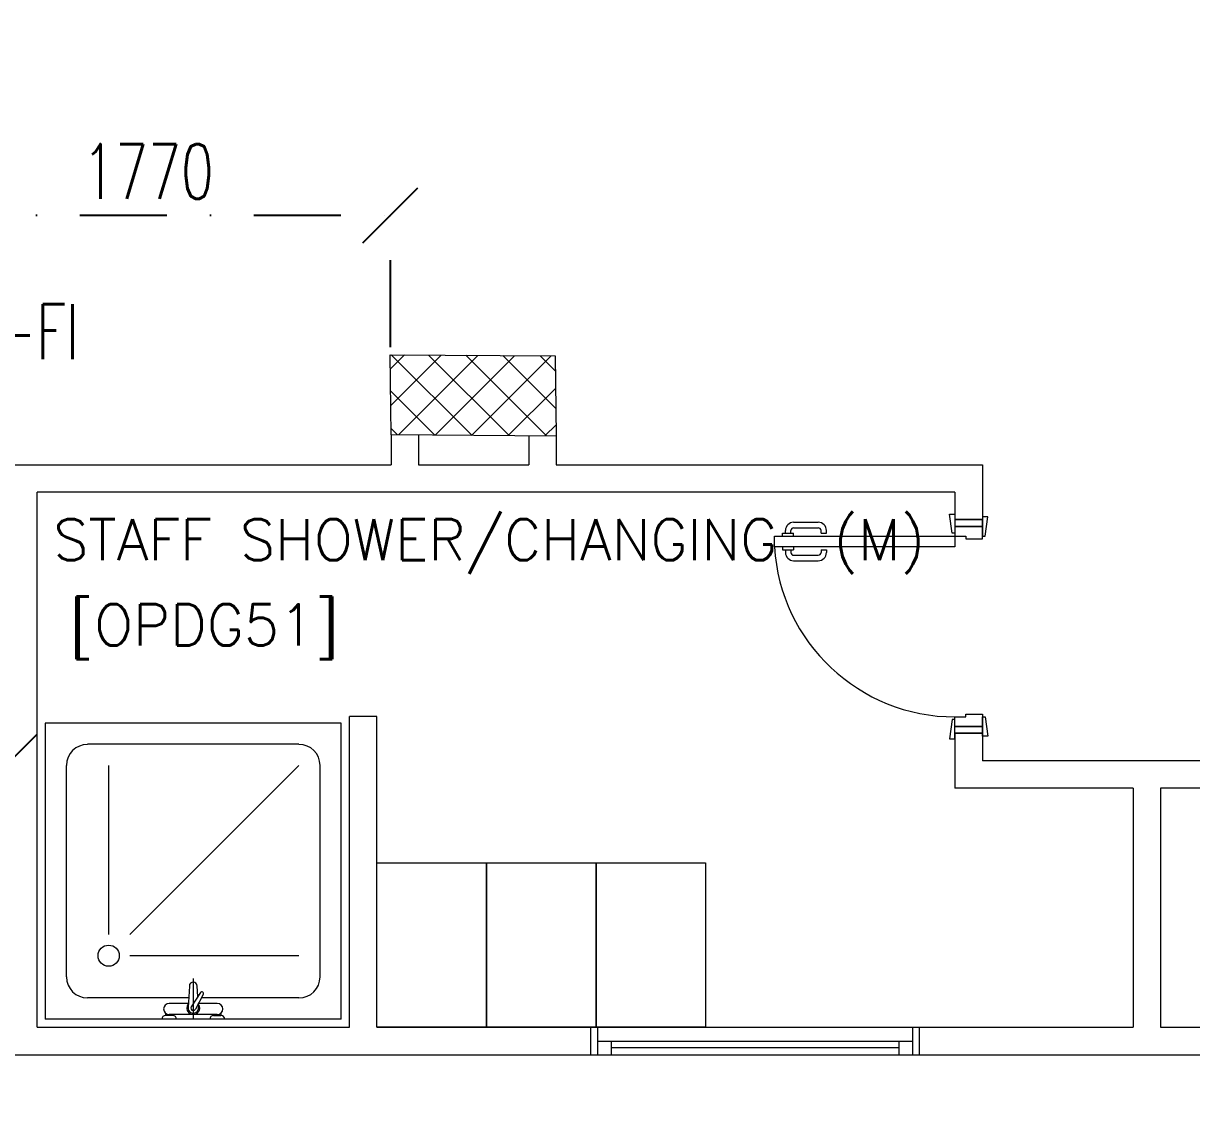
# Model space of a CAD drawing. Header units: inches. Extents: x -12418 to 57169, y -29325 to 19878.
# Drawn here: x 25478 to 29742, y -1177 to 2817 of the extents above; entities that cross this region are included whole.
import ezdxf

# ---------------------------------------------------------------- set-up
doc = ezdxf.new("R2010")
doc.units = ezdxf.units.IN
doc.header["$LTSCALE"] = 25
doc.header["$MEASUREMENT"] = 0
doc.linetypes.add('DASHDOT', pattern=[25.4, 12.7, -6.35, 0, -6.35])
doc.layers.get('0').update_dxf_attribs({"color": 8})
doc.layers.get('Defpoints').update_dxf_attribs({"color": 8})
for name, color, linetype, lineweight in [('00-Ground Floor$0$72_EGR_BASE_TEXT', 252, 'Continuous', 5), ('00-Ground Floor$0$Aluminum', 251, 'Continuous', 5), ('00-Ground Floor$0$C-HYDR-CTCH', 251, 'Continuous', 5), ('00-Ground Floor$0$Hatch', 254, 'Continuous', 5), ('00-Ground Floor$0$LOADING', 253, 'Continuous', 5), ('00-Ground Floor$0$SANIT', 250, 'Continuous', 5), ('00-Ground Floor$0$Walls', 251, 'Continuous', 5), ('00-Ground Floor$0$Wooden Joinery', 251, 'Continuous', 5), ('E-LITE-CLNG-CNDT', 6, 'DASHDOT', 35), ('T-DATA-DEVC-TYPE', 2, 'Continuous', 25), ('T-DATA-DIM', 251, 'DASHDOT', 25), ('T-DATA-DIM @ 100', 251, 'DASHDOT', 25), ('T-DATA-WALL @ 100', 33, 'Continuous', 35)]:
    doc.layers.add(name, color=color, linetype=linetype, lineweight=lineweight)
doc.styles.add('00-Ground Floor$0$SIMPLEX', font='SIMPLEX.shx', dxfattribs={"height": 150})
doc.styles.add('DC_Simplex', font='SIMPLEX.shx', dxfattribs={"width": 0.7})
doc.dimstyles.new('DevCad-MM', dxfattribs={"dimscale": 0.01, "dimtxt": 2, "dimasz": 2, "dimexe": 1, "dimexo": 1, "dimgap": 0.6, "dimtad": 1, "dimdec": 0, "dimrnd": 10, "dimzin": 1, "dimdsep": 46, "dimtxsty": 'DC_Simplex', "dimblk1": 'OBLIQUE', "dimblk2": 'OBLIQUE', "dimsah": 1, "dimcen": 3, "dimclrd": 256, "dimclre": 256, "dimclrt": 45, "dimadec": 0, "dimazin": 0, "dimtfac": 1, "dimtdec": 0, "dimtix": 1, "dimtmove": 2, "dimatfit": 2, "dimldrblk": 'OBLIQUE', "dimfxl": 1, "dimtolj": 1, "dimtzin": 0, "dimarcsym": 0})

# ---------------------------------------------------------------- blocks, each defined once
blk = doc.blocks.new('00-Ground Floor$0$A$C72370EFE')
at = {"layer": '00-Ground Floor$0$Wooden Joinery'}
for p, q in [((-0.01, -0.04), (-0.02, -0.04)), ((-0.01, -0.03), (-0.01, -0.07)), ((0, -0.03), (-0.01, -0.03)), ((0.04, -0.03), (0.05, -0.03)), ((0.05, -0.03), (0.05, -0.07)), ((0.05, -0.04), (0.06, -0.04)), ((-0.05, -0.07), (-0.05, -0.16)), ((-0.03, -0.07), (-0.03, -0.16)), ((-0.01, -0.06), (-0.02, -0.06)), ((0, -0.07), (-0.01, -0.07)), ((0.04, -0.07), (0.05, -0.07)), ((0.05, -0.06), (0.06, -0.06)), ((0.07, -0.07), (0.07, -0.16)), ((0.09, -0.07), (0.09, -0.16)), ((-0.01, -0.17), (-0.02, -0.17)), ((-0.01, -0.17), (-0.01, -0.19)), ((0.05, -0.17), (0.06, -0.17)), ((0.05, -0.17), (0.05, -0.19)), ((-0.01, -0.19), (-0.02, -0.19)), ((0.05, -0.19), (0.06, -0.19))]:
    blk.add_line(p, q, dxfattribs=at)
for centre, radius, start, end in [((-0.02, -0.07), 0.03, 90, 180), ((0.06, -0.07), 0.03, 0, 90), ((-0.02, -0.07), 0.01, 90, 180), ((0.06, -0.07), 0.01, 0, 90), ((-0.02, -0.16), 0.03, 180, 270), ((-0.02, -0.16), 0.01, 180, 270), ((0.06, -0.16), 0.01, 270, 0), ((0.06, -0.16), 0.03, 270, 0)]:
    blk.add_arc(centre, radius, start, end, dxfattribs=at)
blk = doc.blocks.new('00-Ground Floor$0$A$C268A7CF0')
at = {"layer": '00-Ground Floor$0$Wooden Joinery'}
for points in [[(80, 758.8), (80, 768.8), (10, 778.8), (10, 758.8)], [(740, 758.8), (740, 768.8), (810, 778.8), (810, 758.8)], [(70, 658.8), (70, 648.8), (0, 638.8), (0, 658.8)], [(120, 658.8), (120, 0), (80, 0), (80, 658.8)], [(750, 658.8), (750, 648.8), (820, 638.8), (820, 658.8)]]:
    blk.add_lwpolyline(points, close=True, dxfattribs=at)
for points in [[(45, 658.8), (45, 758.8), (20, 758.8), (20, 658.8), (45, 658.8)], [(45, 658.8), (80, 658.8), (80, 698.8), (90, 698.8), (90, 758.8), (45, 758.8), (45, 658.8)], [(775, 658.8), (740, 658.8), (740, 698.8), (730, 698.8), (730, 758.8), (775, 758.8), (775, 658.8)], [(775, 658.8), (775, 758.8), (800, 758.8), (800, 658.8), (775, 658.8)]]:
    blk.add_lwpolyline(points, dxfattribs=at)
blk.add_arc((80, 658.8), 660, 273.4748, 0, dxfattribs=at)
at = {"layer": '00-Ground Floor$0$Wooden Joinery', "xscale": 999.9999999998854, "yscale": 999.9999999998854, "zscale": 999.9999999998854, "rotation": 180}
blk.add_blockref('00-Ground Floor$0$A$C72370EFE', (120, 0), dxfattribs=at)
blk = doc.blocks.new('00-Ground Floor$0$SHOWER TRAY 80x80')
at = {"layer": '00-Ground Floor$0$SANIT'}
for p, q in [((0, 0), (0, 0.8)), ((0.8, 0.8), (0, 0.8)), ((0.8, 0), (0.8, 0.8)), ((0.1143, 0.7429), (0.6857, 0.7429)), ((0.0571, 0.4124), (0.0571, 0.6857)), ((0.7429, 0.1143), (0.7429, 0.6857)), ((0.2286, 0.6286), (0.6857, 0.6286)), ((0.1714, 0.1143), (0.1714, 0.5714)), ((0.2286, 0.5714), (0.6857, 0.1143)), ((0.01, 0.455), (0.01, 0.475)), ((0.0163, 0.475), (0.01, 0.475)), ((0.0125, 0.455), (0.01, 0.455)), ((0.0125, 0.335), (0.0125, 0.465)), ((0.0425, 0.4133), (0.0425, 0.465)), ((0.0895, 0.4105), (0.0316, 0.4139)), ((0.11, 0.4), (0, 0.4)), ((0.0667, 0.3728), (0.0271, 0.3939)), ((0.0407, 0.3866), (0.0316, 0.3861)), ((0.0715, 0.3808), (0.0334, 0.4058)), ((0.0425, 0.335), (0.0425, 0.3857)), ((0.0608, 0.3878), (0.0895, 0.3895)), ((0.0571, 0.1143), (0.0571, 0.3779)), ((0.01, 0.345), (0.01, 0.325)), ((0.0125, 0.345), (0.01, 0.345)), ((0.0163, 0.325), (0.01, 0.325)), ((0.1143, 0.0571), (0.6857, 0.0571)), ((0, 0), (0.8, 0))]:
    blk.add_line(p, q, dxfattribs=at)
blk.add_circle((0.1714, 0.6286), 0.0286, dxfattribs=at)
for centre, radius, start, end in [((0.1143, 0.6857), 0.0571, 90, 180), ((0.6857, 0.6857), 0.0571, 360, 90), ((0, 0.475), 0.01, 0, 90), ((0.0275, 0.465), 0.015, 0, 180), ((0, 0.455), 0.01, 270, 0), ((0.03, 0.4), 0.0175, 49.632, 309.2526), ((0.03, 0.4), 0.014, 83.2671, 276.7329), ((0.03, 0.4), 0.00676, 54.0423, 244.5873), ((0.0691, 0.3768), 0.00467, 239.3148, 59.3148), ((0.0895, 0.4), 0.0105, 270, 90), ((0, 0.345), 0.01, 0, 90), ((0, 0.325), 0.01, 270, 0), ((0.0275, 0.335), 0.015, 180, 0), ((0.1143, 0.1143), 0.0571, 180, 270), ((0.6857, 0.1143), 0.0571, 270, 360)]:
    blk.add_arc(centre, radius, start, end, dxfattribs=at)
blk = doc.blocks.new('00-Ground Floor$0$A$C37be4daf')
at = {"layer": '00-Ground Floor$0$Aluminum'}
for p, q in [((1416, 598.2), (216, 598.2)), ((241, 498.2), (241, 598.2)), ((291, 548.2), (291, 598.2)), ((1341, 548.2), (1341, 598.2)), ((1391, 498.2), (1391, 598.2)), ((291, 573.2), (1341, 573.2)), ((1391, 548.2), (241, 548.2)), ((1416, 498.2), (216, 498.2))]:
    blk.add_line(p, q, dxfattribs=at)
at = {"layer": '00-Ground Floor$0$Walls'}
for p, q in [((216, 498.2), (216, 598.2)), ((1416, 498.2), (1416, 598.2))]:
    blk.add_line(p, q, dxfattribs=at)
blk = doc.blocks.new('00-Ground Floor')
at = {"layer": '00-Ground Floor$0$Hatch'}
h = blk.add_hatch(dxfattribs=at)
h.set_pattern_fill('ANSI37', color=256, scale=30)
h.set_pattern_definition([(45, (-1981.42, -13099.68), (-67.35192, 67.35192), []), (135, (-1981.42, -13099.68), (-67.35192, -67.35192), [])])
h.paths.add_polyline_path([(48971.2, 8818.2), (48367.3, 8810.1), (48371.2, 8521.7), (48975.1, 8529.8)])
h.paths.add_polyline_path([(41810.5, 8810.5), (41227, 8805), (41207, 8513.7), (41790.5, 8519.1)])
h.paths.add_polyline_path([(27433.5, 8803.1), (26834.4, 8799), (26828.7, 8506), (27427.8, 8510)])
h.paths.add_polyline_path([(34618.7, 8805.3), (34017.5, 8797.8), (34009.3, 8512.1), (34610.5, 8519.6)])
h.paths.add_polyline_path([(20214.3, 8812.4), (19607.8, 8790.5), (19622.4, 8498), (20228.8, 8519.8)])
h.paths.add_polyline_path([(13477.7, 8802), (12255.7, 8825.9), (12249.3, 8529.8), (13471.3, 8505.8)])
h.paths.add_polyline_path([(13491.8, 1601.9), (12276.8, 1586.2), (12263.3, 1293.7), (13478.3, 1309.4)])
h.paths.add_polyline_path([(13465.7, -5591.3), (12262.6, -5607.3), (12256.9, -5900.3), (13460, -5884.3)])
h.paths.add_polyline_path([(13484.2, -12790), (12287.5, -12801.4), (12290.4, -13095.9), (13487, -13084.4)])
h.paths.add_polyline_path([(5849.2, -12787.9), (5245.6, -12791.6), (5256.3, -13077.1), (5859.8, -13073.4)])
h.paths.add_polyline_path([(5833.8, -5589.9), (5236.9, -5588.3), (5236.8, -5889.5), (5833.6, -5891)])
h.paths.add_polyline_path([(5843.6, 1599.7), (5224.3, 1600.9), (5213.7, 1298), (5833, 1296.7)])
h.paths.add_polyline_path([(5820.3, 8779.1), (5219.7, 8793.5), (5216, 8503.9), (5816.7, 8489.4)])
h.paths.add_polyline_path([(-1378.8, 8777.2), (-1981.4, 8799.9), (-1979.5, 8511.6), (-1376.9, 8488.9)])
h.paths.add_polyline_path([(-1371.1, -5601.1), (-1973.1, -5608.1), (-1969.7, -5899.7), (-1367.7, -5892.7)])
h.paths.add_polyline_path([(-1353.5, -12795.7), (-1951.9, -12796.7), (-1947.1, -13097.4), (-1348.7, -13096.4)])
h.paths.add_polyline_path([(20233.2, -12782.5), (19627.5, -12795.4), (19633.2, -13096.6), (20238.9, -13083.7)])
h.paths.add_polyline_path([(20226.6, -5590), (19632.3, -5607.6), (19634.4, -5904.1), (20228.7, -5886.6)])
h.paths.add_polyline_path([(20217.9, 1618), (19619, 1610.4), (19623, 1310.2), (20221.9, 1317.9)])
h.paths.add_polyline_path([(27418.3, 1602.8), (26816.3, 1607.5), (26820.6, 1315.3), (27422.5, 1310.7)])
h.paths.add_polyline_path([(27422, -5579.9), (26818.1, -5597.5), (26831.6, -5897.5), (27431.7, -5876.5)])
h.paths.add_polyline_path([(27438.1, -12795.9), (26834.3, -12789.3), (26831.9, -13075), (27435.7, -13081.6)])
h.paths.add_polyline_path([(34636.6, -12785.4), (34039.3, -12800), (34048.3, -13099.7), (34645.6, -13085.1)])
h.paths.add_polyline_path([(34629.3, -5597.1), (34028, -5595.2), (34029.2, -5892.4), (34630.4, -5894.3)])
h.paths.add_polyline_path([(34592.8, 1606.7), (34012, 1611.4), (34031.7, 1321.6), (34612.5, 1316.9)])
h.paths.add_polyline_path([(41796.2, 1606), (41198.6, 1619.8), (41200.6, 1327.8), (41798.2, 1314.1)])
h.paths.add_polyline_path([(41797.2, -5592.6), (41228.8, -5600.2), (41230.6, -5894.3), (41799, -5886.7)])
h.paths.add_polyline_path([(41834.3, -12789.7), (41229, -12792.4), (41230.4, -13096.9), (41835.6, -13094.3)])
h.paths.add_polyline_path([(49008.5, -12790.2), (48420.5, -12774.1), (48407.3, -13081.4), (48995.3, -13097.4)])
h.paths.add_polyline_path([(48992.7, -5590.8), (48389.5, -5589.7), (48387.5, -5886.2), (48990.7, -5887.3)])
at = {"layer": '00-Ground Floor$0$C-HYDR-CTCH', "flags": 128}
blk.add_lwpolyline([(26816.3, 1607.5), (27418.3, 1602.8), (27422.5, 1310.7), (26820.6, 1315.3), (26816.3, 1607.5)], dxfattribs=at)
at = {"layer": '00-Ground Floor$0$LOADING', "elevation": 0}
for points in [[(27167.9, -847.4), (26767.9, -847.4), (26767.9, -247.4), (27167.9, -247.4)], [(27567.9, -847.4), (27167.9, -847.4), (27167.9, -247.4), (27567.9, -247.4)], [(27967.9, -847.4), (27567.9, -847.4), (27567.9, -247.4), (27967.9, -247.4)]]:
    blk.add_lwpolyline(points, close=True, dxfattribs=at)
at = {"layer": '00-Ground Floor$0$Walls'}
for p, q in [((26820.6, 1315.3), (26820.6, 1205.7)), ((26920.6, 1314.6), (26920.6, 1205.7)), ((27322.5, 1311.4), (27322.5, 1205.7)), ((27422.5, 1310.7), (27422.5, 1205.7)), ((23277.9, 1205.7, 0), (26820.6, 1205.7)), ((26920.6, 1205.7), (27322.5, 1205.7)), ((27422.5, 1205.7), (28977.9, 1205.7, 0)), ((28977.9, 1205.7, 0), (28977.9, 1005.7, 0)), ((28877.9, 1105.7, 0), (25527.9, 1105.7, 0)), ((25527.9, -847.4, 0), (25527.9, 1105.7, 0)), ((28877.9, 1105.7, 0), (28877.9, 1005.7, 0)), ((28877.9, 1005.7, 0), (28977.9, 1005.7, 0)), ((26767.9, 287.6, 0), (26667.9, 287.6, 0)), ((26667.9, -847.4, 0), (26667.9, 287.6, 0)), ((26767.9, -847.4, 0), (26767.9, 287.6, 0)), ((28877.9, 225.7, 0), (28877.9, 25.7, 0)), ((28877.9, 225.7, 0), (28977.9, 225.7, 0)), ((28977.9, 225.7, 0), (28977.9, 125.7, 0)), ((30177.9, 125.7, 0), (28977.9, 125.7, 0)), ((29527.9, 25.7, 0), (28877.9, 25.7, 0)), ((29527.9, 25.7, 0), (29527.9, -847.4, 0)), ((29627.9, 25.7, 0), (29627.9, -847.4, 0)), ((30277.9, 25.7, 0), (29627.9, 25.7, 0)), ((25527.9, -847.4, 0), (26667.9, -847.4, 0)), ((26767.9, -847.4, 0), (29527.9, -847.4, 0)), ((29627.9, -847.4, 0), (32387.9, -847.4, 0)), ((17732.9, -947.4, 0), (43417.9, -947.4, 0))]:
    blk.add_line(p, q, dxfattribs=at)
at = {"rotation": 180}
blk.add_blockref('00-Ground Floor$0$A$C37be4daf', (28963.9, -349.2, 0), dxfattribs=at)
at = {"layer": '00-Ground Floor$0$SANIT', "xscale": 1350.000000000878, "yscale": 1350.000000000878, "zscale": 1350.000000000878, "rotation": 90.00000000000001}
blk.add_blockref('00-Ground Floor$0$SHOWER TRAY 80x80', (26637.9, -817.4, 0), dxfattribs=at)
at = {"layer": '00-Ground Floor$0$Wooden Joinery', "rotation": 270}
blk.add_blockref('00-Ground Floor$0$A$C268A7CF0', (28219.1, 1025.7, 0), dxfattribs=at)
at = {"layer": '00-Ground Floor$0$72_EGR_BASE_TEXT', "char_height": 150, "attachment_point": 2, "style": '00-Ground Floor$0$SIMPLEX'}
for s, insert in [('STAFF SHOWER/CHANGING  (M)', (27178.3, 1007.2)), ('[OPDG51]', (26138.3, 696.7, 0))]:
    blk.add_mtext(s, dxfattribs=dict(at, insert=insert))
blk = doc.blocks.new('*U44')
blk.add_hatch(color=254).paths.add_polyline_path([(-1.75, -3.031), (0, -3.031), (0, 0)])
blk.add_line((0, 0), (0, -3.031))
blk.add_lwpolyline([(-1.75, -3.031), (0, 0), (1.75, -3.031)], close=True)
at = {"layer": 'T-DATA-DEVC-TYPE', "style": 'DC_Simplex', "width": 0.7, "flags": 8}
blk.add_attdef('DC_TYPE', (2.682, 5.634), '', height=2, rotation=360, dxfattribs=at)
blk = doc.blocks.new('_OBLIQUE')
at = {"color": 0, "linetype": 'ByBlock'}
blk.add_line((-0.5, -0.5), (0.5, 0.5), dxfattribs=at)
blk = doc.blocks.new('*D202')
at = {"layer": 'Defpoints', "color": 0, "transparency": 16777216}
for p in [(26817.4, 2116.3), (25049.2, 1508.8, 0), (26817.4, 1534.5)]:
    blk.add_point(p, dxfattribs=at)
at = {"layer": 'T-DATA-DIM', "lineweight": -2, "transparency": 16777216}
for p, q in [((25049.2, 1608.8), (25049.2, 2216.3)), ((26817.4, 1634.5), (26817.4, 2216.3)), ((25049.2, 2116.3), (26817.4, 2116.3))]:
    blk.add_line(p, q, dxfattribs=at)
at = {"layer": 'T-DATA-DIM', "lineweight": -2, "transparency": 16777216, "xscale": 200, "yscale": 200, "zscale": 200, "rotation": 180}
blk.add_blockref('_OBLIQUE', (25049.2, 2116.3), dxfattribs=at)
at = {"layer": 'T-DATA-DIM', "lineweight": -2, "transparency": 16777216, "xscale": 200, "yscale": 200, "zscale": 200}
blk.add_blockref('_OBLIQUE', (26817.4, 2116.3), dxfattribs=at)
at = {"layer": 'T-DATA-DIM', "color": 45, "transparency": 16777216, "insert": (25933.3, 2276.3), "char_height": 200, "attachment_point": 5, "style": 'DC_Simplex'}
blk.add_mtext('\\A1;1770', dxfattribs=at)
blk = doc.blocks.new('*D203')
at = {"layer": 'Defpoints', "color": 0, "transparency": 16777216}
for p in [(23691, 802.6, 0), (25427.9, 802.6, 0), (25427.9, 122.9)]:
    blk.add_point(p, dxfattribs=at)
at = {"layer": 'T-DATA-DIM', "lineweight": -2, "transparency": 16777216}
for p, q in [((23691, 702.6), (23691, 22.9)), ((25427.9, 702.6), (25427.9, 22.9)), ((23691, 122.9), (25427.9, 122.9))]:
    blk.add_line(p, q, dxfattribs=at)
at = {"layer": 'T-DATA-DIM', "lineweight": -2, "transparency": 16777216, "xscale": 200, "yscale": 200, "zscale": 200, "rotation": 180}
blk.add_blockref('_OBLIQUE', (23691, 122.9), dxfattribs=at)
at = {"layer": 'T-DATA-DIM', "lineweight": -2, "transparency": 16777216, "xscale": 200, "yscale": 200, "zscale": 200}
blk.add_blockref('_OBLIQUE', (25427.9, 122.9), dxfattribs=at)
at = {"layer": 'T-DATA-DIM', "color": 45, "transparency": 16777216, "insert": (24559.5, 282.9), "char_height": 200, "attachment_point": 5, "style": 'DC_Simplex'}
blk.add_mtext('\\A1;1740', dxfattribs=at)

msp = doc.modelspace()

# ---------------------------------------------------------------- block references
at = {"layer": 'E-LITE-CLNG-CNDT'}
msp.add_blockref('00-Ground Floor', (0, 0), dxfattribs=at)
at = {"layer": 'T-DATA-WALL @ 100'}
ref = msp.add_blockref('*U44', (25049.2, 1205.7, 0), dxfattribs=dict(at, xscale=-100, yscale=100, zscale=100, rotation=180))
ref.add_attrib('DC_TYPE', 'WI-FI', (25177.5, 1591.4, 0), dxfattribs={"layer": 'T-DATA-DEVC-TYPE', "height": 200, "style": 'DC_Simplex', "width": 0.7, "flags": 8})

# ---------------------------------------------------------------- dimensions: what is measured, and where the dimension line sits
at = {"layer": 'T-DATA-DIM @ 100'}
for base, p1, p2, picture, middle in [((26817.4, 2116.3), (25049.2, 1508.8, 0), (26817.4, 1534.5), '*D202', (25933.3, 2276.3)), ((25427.9, 122.9), (23691, 802.6, 0), (25427.9, 802.6, 0), '*D203', (24559.5, 282.9))]:
    dim = msp.add_linear_dim(base=base, p1=p1, p2=p2, dimstyle='DevCad-MM', override={"dimscale": 100, "dimtix": 1, "dimtofl": 1, "dimtmove": 2, "dimatfit": 2}, dxfattribs=at)
    dim.commit()
    dim.dimension.update_dxf_attribs({"geometry": picture, "text_midpoint": middle})

doc.saveas('drawing.dxf')
